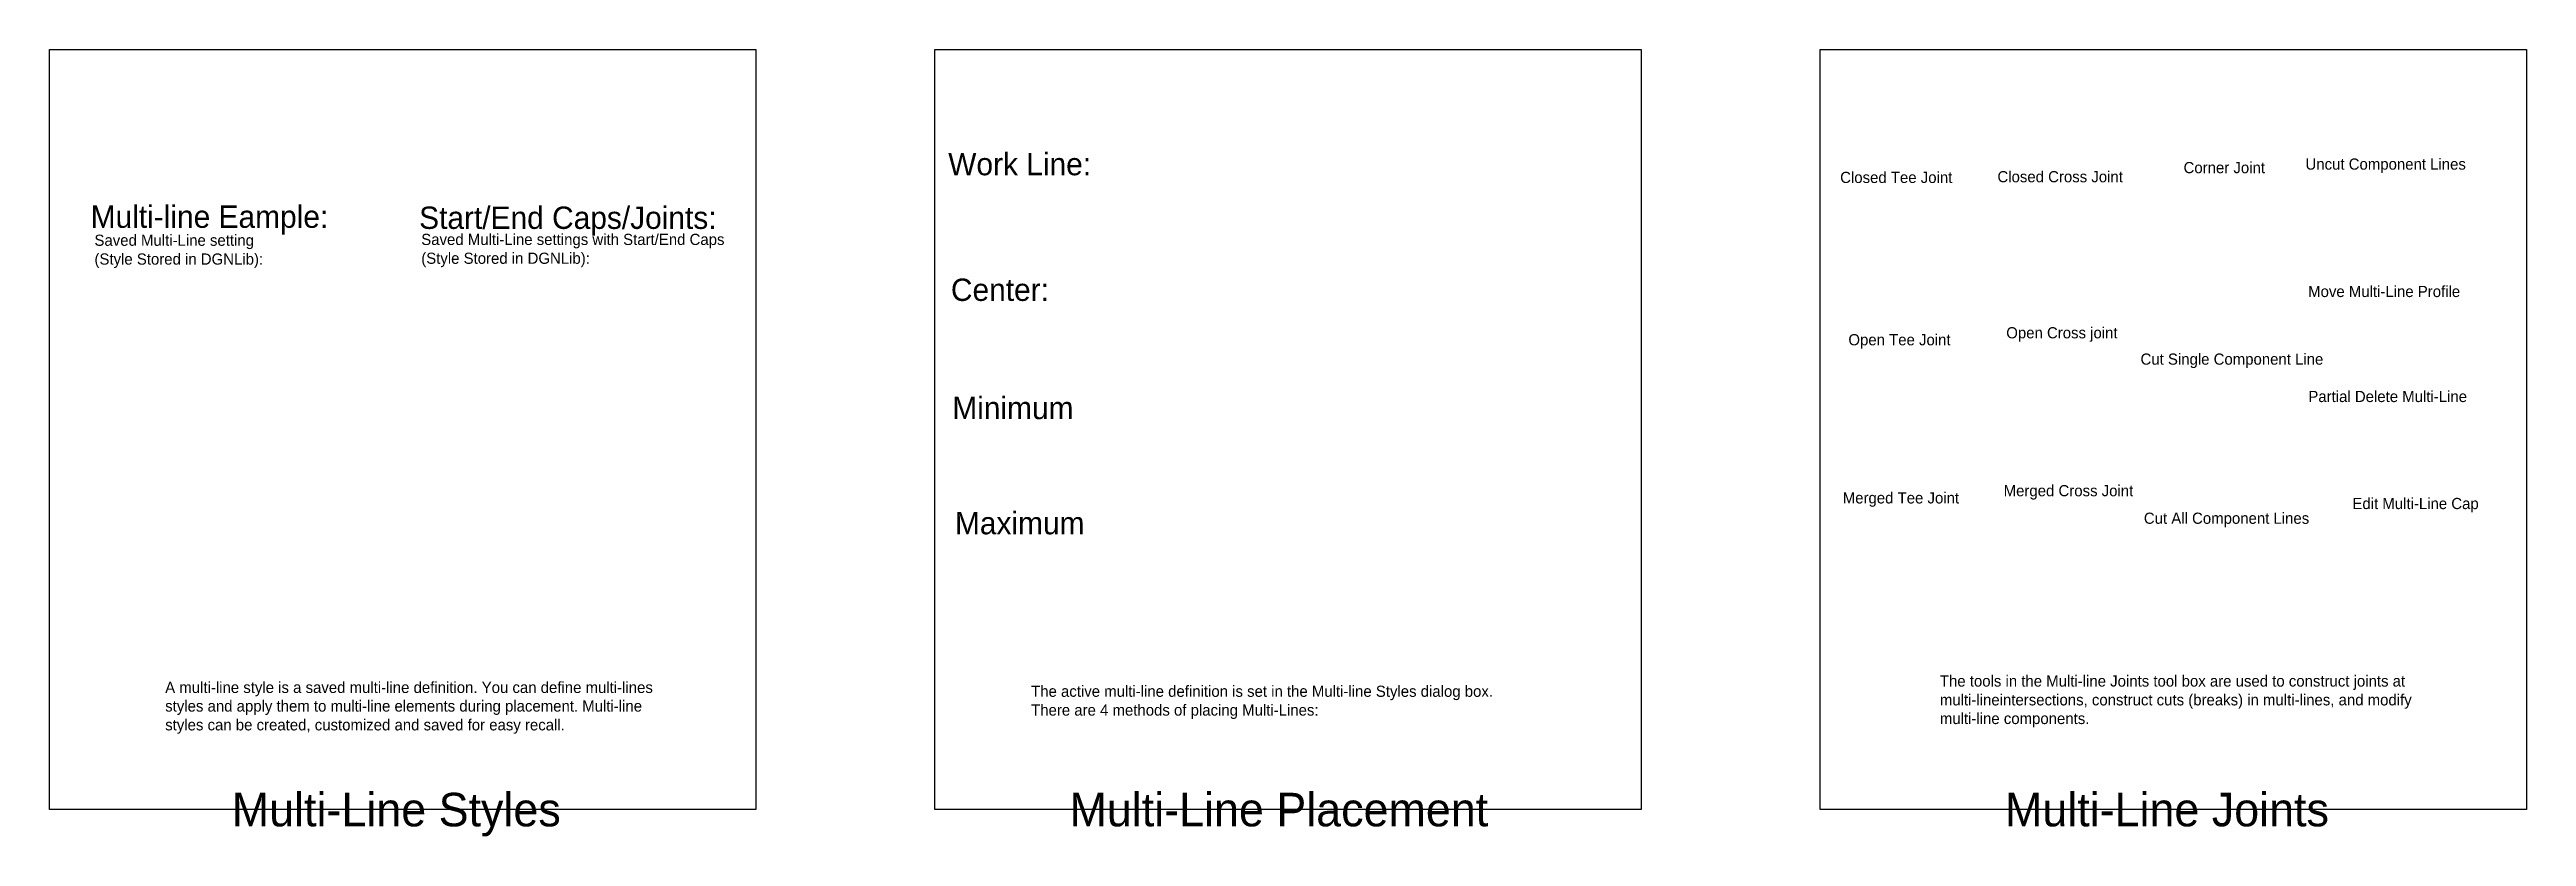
# Model space of a CAD drawing. Extents: x 200 to 5740, y 2240 to 4000.
import ezdxf

# ---------------------------------------------------------------- set-up
doc = ezdxf.new("R2010")
doc.units = 0
doc.layers.add('Frame', color=7, linetype='Continuous')
doc.layers.add('Text', color=7, linetype='Continuous')

msp = doc.modelspace()

# ---------------------------------------------------------------- linework, layer by layer
at = {"layer": 'Frame'}
for points in [[(200, 4000), (1780, 4000), (1780, 2300), (200, 2300)], [(2180, 4000), (3760, 4000), (3760, 2300), (2180, 2300)], [(4160, 4000), (5740, 4000), (5740, 2300), (4160, 2300)]]:
    msp.add_lwpolyline(points, close=True, dxfattribs=at)

# ---------------------------------------------------------------- texts
at = {"layer": 'Text'}
for s, height, p in [('Work Line:', 50, (2210, 3718.8)), ('Closed Tee Joint', 25, (4205, 3701.5)), ('Closed Cross Joint', 25, (4556.8, 3703.1)), ('Corner Joint', 25, (4973.1, 3723.4)), ('Uncut Component Lines', 25, (5245.8, 3731.3)), ('Multi-line Eample:', 50, (292, 3601.2)), ('Start/End Caps/Joints:', 50, (1026.7, 3598.8)), ('Saved Multi-Line setting', 25, (300.5, 3561)), ('Saved Multi-Line settings with Start/End Caps', 25, (1031.4, 3562.8)), ('(Style Stored in DGNLib):', 25, (1031.4, 3520.7)), ('(Style Stored in DGNLib):', 25, (300.5, 3518.9)), ('Center:', 50, (2216.1, 3437.7)), ('Move Multi-Line Profile', 25, (5251.7, 3446.4)), ('Open Cross joint', 25, (4576.5, 3354)), ('Open Tee Joint', 25, (4223.4, 3338.4)), ('Cut Single Component Line', 25, (4876.8, 3295.1)), ('Minimum', 50, (2219.1, 3173.3)), ('Partial Delete Multi-Line', 25, (5252.2, 3211.5)), ('Merged Tee Joint', 25, (4210.8, 2984.7)), ('Merged Cross Joint', 25, (4570.7, 3000.8)), ('Edit Multi-Line Cap', 25, (5350.8, 2972.1)), ('Maximum', 50, (2225.1, 2915.7)), ('Cut All Component Lines', 25, (4884.3, 2939.2)), ('A multi-line style is a saved multi-line definition. You can define multi-lines', 25, (458.7, 2560.8)), ('The active multi-line definition is set in the Multi-line Styles dialog box.', 25, (2395.4, 2552.2)), ('The tools in the Multi-line Joints tool box are used to construct joints at', 25, (4428, 2575.1)), ('multi-lineintersections, construct cuts (breaks) in multi-lines, and modify ', 25, (4428, 2533)), ('styles and apply them to multi-line elements during placement. Multi-line', 25, (458.7, 2519.2)), ('styles can be created, customized and saved for easy recall. ', 25, (458.7, 2477.1)), ('There are 4 methods of placing Multi-Lines:', 25, (2395.4, 2510.2)), ('multi-line components.', 25, (4428, 2491.3)), ('Multi-Line Styles', 75, (607.7, 2262.5)), ('Multi-Line Placement', 75, (2481.3, 2262.5)), ('Multi-Line Joints', 75, (4573.6, 2262.5))]:
    msp.add_text(s, height=height, dxfattribs=at).set_placement(p)

doc.saveas('drawing.dxf')
